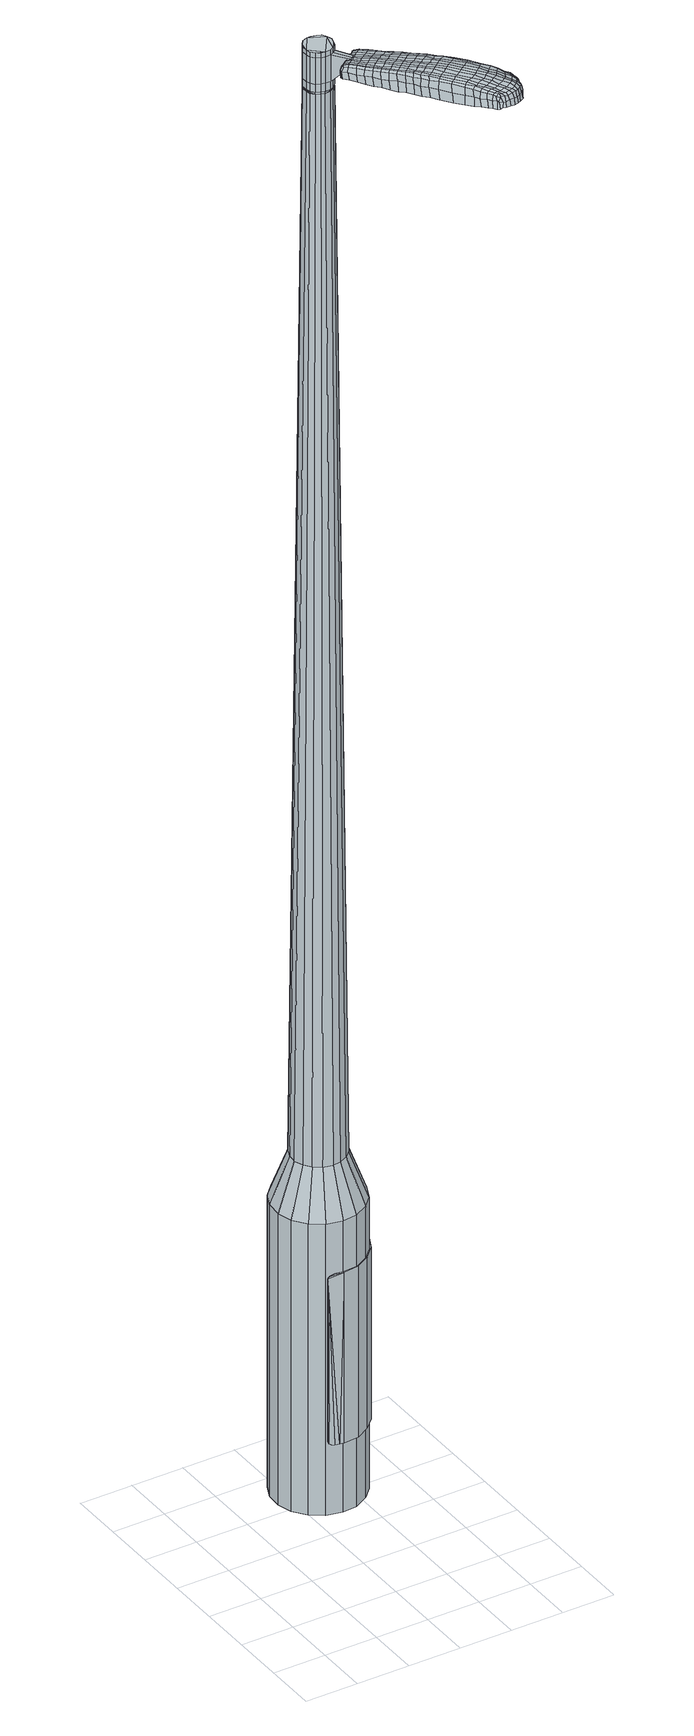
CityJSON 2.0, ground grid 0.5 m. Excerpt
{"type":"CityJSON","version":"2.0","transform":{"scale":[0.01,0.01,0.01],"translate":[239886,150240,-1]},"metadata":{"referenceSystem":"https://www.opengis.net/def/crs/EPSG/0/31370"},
"CityObjects":{
"object1":{"type":"GenericCityObject","attributes":{"cluster":802,"mean_distance_to_centroid":0.334,"new_centroid_x":239887.27,"new_centroid_y":150242.16,"mean_distance_to_camera":9.26,"H1":20.73,"H2":24.16,"Z_final":111.19,"cluster2":-1,"proj_x":239881.39,"proj_y":150246.48,"id_line":88916,"bearing_l":36.32,"distance":7.29,"orientation":"right","G_obj":306.32},"geometry":[{"type":"MultiSurface","lod":"2","boundaries":[[[0,1,2,3]],[[1,4,5,2]],[[4,6,7,5]],[[6,8,9,7]],[[8,10,11,9]],[[10,12,13,11]],[[12,14,15,13]],[[14,16,17,15]],[[16,18,19,17]],[[18,20,21,19]],[[20,22,23,21]],[[22,24,25,23]],[[24,26,27,25]],[[26,28,29,27]],[[28,30,31,29]],[[30,32,33,31]],[[32,34,35,33]],[[34,0,3,35]],[[36,37,38,39]],[[38,40,41,42]],[[41,43,42]],[[42,44,45,46]],[[45,47,46]],[[46,48,49,50]],[[49,51,50]],[[42,46,50,38]],[[50,52,39,38]],[[53,36,39]],[[2,5,7,35]],[[7,9,11,15]],[[11,13,15]],[[15,17,19,23]],[[19,21,23]],[[23,25,27,31]],[[27,29,31]],[[15,23,31,7]],[[31,33,35,7]],[[3,2,35]],[[1,0,54,55]],[[0,34,56,54]],[[34,32,57,56]],[[32,30,58,57]],[[30,28,59,58]],[[28,26,60,59]],[[26,24,61,60]],[[24,22,62,61]],[[22,20,63,62]],[[20,18,64,63]],[[18,16,65,64]],[[16,14,66,65]],[[14,12,67,66]],[[12,10,68,67]],[[10,8,69,68]],[[8,6,70,69]],[[6,4,71,70]],[[4,1,55,71]],[[55,54,72,73]],[[54,56,74,72]],[[56,57,75,74]],[[57,58,76,75]],[[58,59,77,76]],[[59,60,78,77]],[[60,61,79,78]],[[61,62,80,79]],[[62,63,81,80]],[[63,64,82,81]],[[64,65,83,82]],[[65,66,84,83]],[[66,67,85,84]],[[67,68,86,85]],[[68,69,87,86]],[[69,70,88,87]],[[70,71,89,88]],[[71,55,73,89]],[[90,91,92,93]],[[94,95,91,90]],[[75,96,95,94]],[[97,98,96,75]],[[77,99,98,97]],[[100,101,99,77]],[[102,103,101,100]],[[80,104,103,102]],[[105,106,104,80]],[[107,108,106,105]],[[109,110,108,107]],[[111,112,110,109]],[[113,114,112,111]],[[115,116,114,113]],[[117,118,116,115]],[[88,119,118,117]],[[89,120,119,88]],[[93,92,120,89]],[[121,122,123,124]],[[125,121,124,126]],[[127,125,126,128]],[[129,127,128,130]],[[131,129,130,132]],[[133,131,132,134]],[[135,133,134,136]],[[137,135,136,138]],[[139,137,138,140]],[[141,139,140,142]],[[143,141,142,144]],[[145,143,144,146]],[[147,145,146,148]],[[149,147,148,150]],[[151,149,150,152]],[[153,151,152,154]],[[73,72,90,93]],[[72,74,94,90]],[[74,75,94]],[[76,97,75]],[[76,77,97]],[[78,100,77]],[[78,79,102,100]],[[79,80,102]],[[81,105,80]],[[81,82,107,105]],[[82,83,109,107]],[[83,84,111,109]],[[84,85,113,111]],[[85,86,115,113]],[[86,87,117,115]],[[87,88,117]],[[73,93,89]],[[155,156,92,91]],[[156,120,92]],[[157,118,119]],[[157,158,116,118]],[[158,159,114,116]],[[159,160,112,114]],[[160,161,110,112]],[[161,162,108,110]],[[162,163,106,108]],[[163,104,106]],[[164,103,104]],[[164,165,101,103]],[[165,99,101]],[[166,98,99]],[[166,96,98]],[[167,95,96]],[[167,155,91,95]],[[39,52,153,168]],[[156,155,169,154]],[[53,39,168,122]],[[155,167,123,169]],[[36,53,122,121]],[[167,96,124,123]],[[37,36,121,125]],[[96,166,126,124]],[[38,37,125,127]],[[166,99,128,126]],[[40,38,127,129]],[[99,165,130,128]],[[41,40,129,131]],[[165,164,132,130]],[[43,41,131,133]],[[164,104,134,132]],[[42,43,133,135]],[[104,163,136,134]],[[44,42,135,137]],[[163,162,138,136]],[[45,44,137,139]],[[162,161,140,138]],[[47,45,139,141]],[[161,160,142,140]],[[46,47,141,143]],[[160,159,144,142]],[[48,46,143,145]],[[159,158,146,144]],[[49,48,145,147]],[[158,157,148,146]],[[51,49,147,149]],[[157,119,150,148]],[[50,51,149,151]],[[119,120,152,150]],[[52,50,151,153]],[[120,156,154,152]],[[153,154,170,171]],[[154,169,172,170]],[[169,123,173,172]],[[123,122,174,173]],[[122,168,175,174]],[[168,153,171,175]],[[176,177,178,179]],[[180,176,179,181]],[[176,180,182,183]],[[177,176,183,184]],[[185,186,187,188]],[[189,185,188,190]],[[185,189,191,192]],[[186,185,192,193]],[[194,195,196,197]],[[198,194,197,199]],[[194,198,200,201]],[[195,194,201,202]],[[203,204,205,206]],[[207,203,206,208]],[[203,207,209,210]],[[204,203,210,211]],[[212,213,214,215]],[[216,212,215,217]],[[212,216,218,219]],[[213,212,219,220]],[[221,222,223,224]],[[225,221,224,226]],[[221,225,227,228]],[[222,221,228,229]],[[230,231,232,233]],[[222,230,233,223]],[[230,222,229,234]],[[231,230,234,235]],[[236,237,238,239]],[[231,236,239,232]],[[236,231,235,240]],[[237,236,240,241]],[[242,180,181,243]],[[237,242,243,238]],[[242,237,241,244]],[[180,242,244,182]],[[245,246,247,248]],[[249,245,248,250]],[[245,249,251,252]],[[246,245,252,253]],[[254,255,256,257]],[[246,254,257,247]],[[254,246,253,258]],[[255,254,258,259]],[[260,261,262,263]],[[255,260,263,256]],[[260,255,259,264]],[[261,260,264,265]],[[266,267,268,269]],[[261,266,269,262]],[[266,261,265,270]],[[267,266,270,271]],[[272,177,184,273]],[[267,272,273,268]],[[272,267,271,274]],[[177,272,274,178]],[[275,276,277,278]],[[279,275,278,280]],[[275,279,281,282]],[[276,275,282,283]],[[284,285,286,287]],[[276,284,287,277]],[[284,276,283,288]],[[285,284,288,289]],[[290,291,292,293]],[[285,290,293,286]],[[290,285,289,294]],[[291,290,294,295]],[[296,189,190,297]],[[291,296,297,292]],[[296,291,295,298]],[[189,296,298,191]],[[299,300,301,302]],[[303,299,302,304]],[[299,303,305,306]],[[300,299,306,307]],[[308,309,310,311]],[[300,308,311,301]],[[308,300,307,312]],[[309,308,312,313]],[[314,315,316,317]],[[309,314,317,310]],[[314,309,313,318]],[[315,314,318,319]],[[320,321,322,323]],[[315,320,323,316]],[[320,315,319,324]],[[321,320,324,325]],[[326,186,193,327]],[[321,326,327,322]],[[326,321,325,328]],[[186,326,328,187]],[[329,215,214,330]],[[331,329,330,332]],[[329,331,333,334]],[[215,329,334,217]],[[335,331,332,336]],[[337,335,336,338]],[[335,337,339,340]],[[331,335,340,333]],[[341,337,338,342]],[[343,341,342,344]],[[341,343,345,346]],[[337,341,346,339]],[[347,343,344,348]],[[349,347,348,350]],[[347,349,351,352]],[[343,347,352,345]],[[353,349,350,354]],[[204,353,354,205]],[[353,204,211,355]],[[349,353,355,351]],[[356,357,202,201]],[[358,356,201,200]],[[356,358,359,360]],[[357,356,360,361]],[[362,363,361,360]],[[364,362,360,359]],[[362,364,365,366]],[[363,362,366,367]],[[368,369,367,366]],[[370,368,366,365]],[[368,370,371,372]],[[369,368,372,373]],[[374,375,373,372]],[[376,374,372,371]],[[374,376,209,207]],[[375,374,207,208]],[[377,378,379,380]],[[279,377,380,281]],[[377,279,280,381]],[[378,377,381,382]],[[383,198,199,384]],[[378,383,384,379]],[[383,378,382,385]],[[198,383,385,200]],[[386,387,388,389]],[[225,386,389,227]],[[386,225,226,390]],[[387,386,390,391]],[[392,393,394,395]],[[387,392,395,388]],[[392,387,391,396]],[[393,392,396,397]],[[398,195,202,399]],[[393,398,399,394]],[[398,393,397,400]],[[195,398,400,196]],[[401,402,403,404]],[[183,401,404,184]],[[401,183,182,405]],[[402,401,405,406]],[[407,408,409,410]],[[402,407,410,403]],[[407,402,406,411]],[[408,407,411,412]],[[413,206,205,414]],[[408,413,414,409]],[[413,408,412,415]],[[206,413,415,208]],[[416,417,418,419]],[[188,416,419,190]],[[416,188,187,420]],[[417,416,420,421]],[[422,210,209,423]],[[417,422,423,418]],[[422,417,421,424]],[[210,422,424,211]],[[425,426,427,428]],[[303,425,428,305]],[[425,303,304,429]],[[426,425,429,430]],[[431,216,217,432]],[[426,431,432,427]],[[431,426,430,433]],[[216,431,433,218]],[[434,435,436,437]],[[249,434,437,251]],[[434,249,250,438]],[[435,434,438,439]],[[440,441,442,443]],[[435,440,443,436]],[[440,435,439,444]],[[441,440,444,445]],[[446,213,220,447]],[[441,446,447,442]],[[446,441,445,448]],[[213,446,448,214]],[[449,450,439,438]],[[248,449,438,250]],[[449,248,247,451]],[[450,449,451,452]],[[453,454,445,444]],[[450,453,444,439]],[[453,450,452,455]],[[454,453,455,456]],[[457,330,214,448]],[[454,457,448,445]],[[457,454,456,458]],[[330,457,458,332]],[[459,460,461,462]],[[306,459,462,307]],[[459,306,305,428]],[[460,459,428,427]],[[463,334,333,464]],[[460,463,464,461]],[[463,460,427,432]],[[334,463,432,217]],[[465,466,452,451]],[[257,465,451,247]],[[465,257,256,467]],[[466,465,467,468]],[[469,470,456,455]],[[466,469,455,452]],[[469,466,468,471]],[[470,469,471,472]],[[473,336,332,458]],[[470,473,458,456]],[[473,470,472,474]],[[336,473,474,338]],[[475,476,477,478]],[[312,475,478,313]],[[475,312,307,462]],[[476,475,462,461]],[[479,340,339,480]],[[476,479,480,477]],[[479,476,461,464]],[[340,479,464,333]],[[481,482,468,467]],[[263,481,467,256]],[[481,263,262,483]],[[482,481,483,484]],[[485,486,472,471]],[[482,485,471,468]],[[485,482,484,487]],[[486,485,487,488]],[[489,342,338,474]],[[486,489,474,472]],[[489,486,488,490]],[[342,489,490,344]],[[491,492,493,494]],[[318,491,494,319]],[[491,318,313,478]],[[492,491,478,477]],[[495,346,345,496]],[[492,495,496,493]],[[495,492,477,480]],[[346,495,480,339]],[[497,498,484,483]],[[269,497,483,262]],[[497,269,268,499]],[[498,497,499,500]],[[501,502,488,487]],[[498,501,487,484]],[[501,498,500,503]],[[502,501,503,504]],[[505,348,344,490]],[[502,505,490,488]],[[505,502,504,506]],[[348,505,506,350]],[[507,508,509,510]],[[324,507,510,325]],[[507,324,319,494]],[[508,507,494,493]],[[511,352,351,512]],[[508,511,512,509]],[[511,508,493,496]],[[352,511,496,345]],[[513,514,500,499]],[[273,513,499,268]],[[513,273,184,404]],[[514,513,404,403]],[[515,516,504,503]],[[514,515,503,500]],[[515,514,403,410]],[[516,515,410,409]],[[517,354,350,506]],[[516,517,506,504]],[[517,516,409,414]],[[354,517,414,205]],[[518,519,421,420]],[[328,518,420,187]],[[518,328,325,510]],[[519,518,510,509]],[[520,355,211,424]],[[519,520,424,421]],[[520,519,509,512]],[[355,520,512,351]],[[521,522,382,381]],[[278,521,381,280]],[[521,278,277,523]],[[522,521,523,524]],[[525,358,200,385]],[[522,525,385,382]],[[525,522,524,526]],[[358,525,526,359]],[[527,528,529,530]],[[228,527,530,229]],[[527,228,227,389]],[[528,527,389,388]],[[531,532,533,534]],[[528,531,534,529]],[[531,528,388,395]],[[532,531,395,394]],[[535,357,361,536]],[[532,535,536,533]],[[535,532,394,399]],[[357,535,399,202]],[[537,538,524,523]],[[287,537,523,277]],[[537,287,286,539]],[[538,537,539,540]],[[541,364,359,526]],[[538,541,526,524]],[[541,538,540,542]],[[364,541,542,365]],[[543,544,545,546]],[[234,543,546,235]],[[543,234,229,530]],[[544,543,530,529]],[[547,548,549,550]],[[544,547,550,545]],[[547,544,529,534]],[[548,547,534,533]],[[551,363,367,552]],[[548,551,552,549]],[[551,548,533,536]],[[363,551,536,361]],[[553,554,540,539]],[[293,553,539,286]],[[553,293,292,555]],[[554,553,555,556]],[[557,370,365,542]],[[554,557,542,540]],[[557,554,556,558]],[[370,557,558,371]],[[559,560,561,562]],[[240,559,562,241]],[[559,240,235,546]],[[560,559,546,545]],[[563,564,565,566]],[[560,563,566,561]],[[563,560,545,550]],[[564,563,550,549]],[[567,369,373,568]],[[564,567,568,565]],[[567,564,549,552]],[[369,567,552,367]],[[569,570,556,555]],[[297,569,555,292]],[[569,297,190,419]],[[570,569,419,418]],[[571,376,371,558]],[[570,571,558,556]],[[571,570,418,423]],[[376,571,423,209]],[[572,573,406,405]],[[244,572,405,182]],[[572,244,241,562]],[[573,572,562,561]],[[574,575,412,411]],[[573,574,411,406]],[[574,573,561,566]],[[575,574,566,565]],[[576,375,208,415]],[[575,576,415,412]],[[576,575,565,568]],[[375,576,568,373]],[[577,578,579,580]],[[580,579,581,582]],[[583,581,579,584]],[[584,579,578,585]],[[586,587,588,589]],[[589,588,590,591]],[[592,590,588,593]],[[593,588,587,594]],[[595,596,597,598]],[[598,597,599,600]],[[601,599,597,602]],[[602,597,596,603]],[[604,605,606,607]],[[607,606,608,609]],[[610,608,606,611]],[[611,606,605,612]],[[613,614,615,616]],[[616,615,617,618]],[[619,617,615,620]],[[620,615,614,621]],[[622,623,624,625]],[[625,624,626,627]],[[628,626,624,629]],[[629,624,623,630]],[[631,632,633,634]],[[634,633,623,622]],[[630,623,633,635]],[[635,633,632,636]],[[637,638,639,640]],[[640,639,632,631]],[[636,632,639,641]],[[641,639,638,642]],[[582,581,643,644]],[[644,643,638,637]],[[642,638,643,645]],[[645,643,581,583]],[[646,647,648,649]],[[649,648,650,651]],[[652,650,648,653]],[[653,648,647,654]],[[655,656,657,658]],[[658,657,647,646]],[[654,647,657,659]],[[659,657,656,660]],[[661,662,663,664]],[[664,663,656,655]],[[660,656,663,665]],[[665,663,662,666]],[[667,668,669,670]],[[670,669,662,661]],[[666,662,669,671]],[[671,669,668,672]],[[585,578,673,674]],[[674,673,668,667]],[[672,668,673,675]],[[675,673,578,577]],[[676,677,678,679]],[[679,678,680,681]],[[682,680,678,683]],[[683,678,677,684]],[[685,686,687,688]],[[688,687,677,676]],[[684,677,687,689]],[[689,687,686,690]],[[691,692,693,694]],[[694,693,686,685]],[[690,686,693,695]],[[695,693,692,696]],[[591,590,697,698]],[[698,697,692,691]],[[696,692,697,699]],[[699,697,590,592]],[[700,701,702,703]],[[703,702,704,705]],[[706,704,702,707]],[[707,702,701,708]],[[709,710,711,712]],[[712,711,701,700]],[[708,701,711,713]],[[713,711,710,714]],[[715,716,717,718]],[[718,717,710,709]],[[714,710,717,719]],[[719,717,716,720]],[[721,722,723,724]],[[724,723,716,715]],[[720,716,723,725]],[[725,723,722,726]],[[594,587,727,728]],[[728,727,722,721]],[[726,722,727,729]],[[729,727,587,586]],[[613,616,730,731]],[[731,730,732,733]],[[734,732,730,735]],[[735,730,616,618]],[[733,732,736,737]],[[737,736,738,739]],[[740,738,736,741]],[[741,736,732,734]],[[739,738,742,743]],[[743,742,744,745]],[[746,744,742,747]],[[747,742,738,740]],[[745,744,748,749]],[[749,748,750,751]],[[752,750,748,753]],[[753,748,744,746]],[[751,750,754,755]],[[755,754,605,604]],[[612,605,754,756]],[[756,754,750,752]],[[603,757,758,602]],[[602,758,759,601]],[[760,759,758,761]],[[761,758,757,762]],[[762,763,764,761]],[[761,764,765,760]],[[766,765,764,767]],[[767,764,763,768]],[[768,769,770,767]],[[767,770,771,766]],[[772,771,770,773]],[[773,770,769,774]],[[774,775,776,773]],[[773,776,777,772]],[[610,777,776,608]],[[608,776,775,609]],[[778,779,780,781]],[[781,780,680,682]],[[681,680,780,782]],[[782,780,779,783]],[[600,599,784,785]],[[785,784,779,778]],[[783,779,784,786]],[[786,784,599,601]],[[787,788,789,790]],[[790,789,626,628]],[[627,626,789,791]],[[791,789,788,792]],[[793,794,795,796]],[[796,795,788,787]],[[792,788,795,797]],[[797,795,794,798]],[[603,596,799,800]],[[800,799,794,793]],[[798,794,799,801]],[[801,799,596,595]],[[802,803,804,805]],[[805,804,584,585]],[[583,584,804,806]],[[806,804,803,807]],[[808,809,810,811]],[[811,810,803,802]],[[807,803,810,812]],[[812,810,809,813]],[[604,607,814,815]],[[815,814,809,808]],[[813,809,814,816]],[[816,814,607,609]],[[817,818,819,820]],[[820,819,589,591]],[[586,589,819,821]],[[821,819,818,822]],[[610,611,823,824]],[[824,823,818,817]],[[822,818,823,825]],[[825,823,611,612]],[[826,827,828,829]],[[829,828,704,706]],[[705,704,828,830]],[[830,828,827,831]],[[618,617,832,833]],[[833,832,827,826]],[[831,827,832,834]],[[834,832,617,619]],[[835,836,837,838]],[[838,837,650,652]],[[651,650,837,839]],[[839,837,836,840]],[[841,842,843,844]],[[844,843,836,835]],[[840,836,843,845]],[[845,843,842,846]],[[621,614,847,848]],[[848,847,842,841]],[[846,842,847,849]],[[849,847,614,613]],[[840,850,839]],[[839,850,649,651]],[[646,649,850,851]],[[846,852,853,845]],[[845,853,850,840]],[[851,850,853,854]],[[854,853,852,855]],[[613,731,856,849]],[[849,856,852,846]],[[855,852,856,857]],[[857,856,731,733]],[[858,859,860,861]],[[861,860,707,708]],[[706,707,860,829]],[[829,860,859,826]],[[734,735,862,863]],[[863,862,859,858]],[[826,859,862,833]],[[833,862,735,618]],[[864,865,851]],[[851,865,658,646]],[[655,658,865,866]],[[866,865,864,867]],[[855,868,869,854]],[[854,869,864,851]],[[867,864,869,870]],[[870,869,868,871]],[[733,737,872,857]],[[857,872,868,855]],[[871,868,872,873]],[[873,872,737,739]],[[874,875,876,877]],[[877,876,713,714]],[[708,713,876,861]],[[861,876,875,858]],[[740,741,878,879]],[[879,878,875,874]],[[858,875,878,863]],[[863,878,741,734]],[[867,880,881,866]],[[866,881,664,655]],[[661,664,881,882]],[[882,881,880,883]],[[871,884,885,870]],[[870,885,880,867]],[[883,880,885,886]],[[886,885,884,887]],[[739,743,888,873]],[[873,888,884,871]],[[887,884,888,889]],[[889,888,743,745]],[[890,891,892,893]],[[893,892,719,720]],[[714,719,892,877]],[[877,892,891,874]],[[746,747,894,895]],[[895,894,891,890]],[[874,891,894,879]],[[879,894,747,740]],[[883,896,897,882]],[[882,897,670,661]],[[667,670,897,898]],[[898,897,896,899]],[[887,900,901,886]],[[886,901,896,883]],[[899,896,901,902]],[[902,901,900,903]],[[745,749,904,889]],[[889,904,900,887]],[[903,900,904,905]],[[905,904,749,751]],[[906,907,908,909]],[[909,908,725,726]],[[720,725,908,893]],[[893,908,907,890]],[[752,753,910,911]],[[911,910,907,906]],[[890,907,910,895]],[[895,910,753,746]],[[899,912,913,898]],[[898,913,674,667]],[[585,674,913,805]],[[805,913,912,802]],[[903,914,915,902]],[[902,915,912,899]],[[802,912,915,811]],[[811,915,914,808]],[[751,755,916,905]],[[905,916,914,903]],[[808,914,916,815]],[[815,916,755,604]],[[822,917,918,821]],[[821,918,729,586]],[[726,729,918,909]],[[909,918,917,906]],[[612,756,919,825]],[[825,919,917,822]],[[906,917,919,911]],[[911,919,756,752]],[[783,920,921,782]],[[782,921,679,681]],[[676,679,921,922]],[[922,921,920,923]],[[601,759,924,786]],[[786,924,920,783]],[[923,920,924,925]],[[925,924,759,760]],[[926,927,928,929]],[[929,928,629,630]],[[628,629,928,790]],[[790,928,927,787]],[[930,931,932,933]],[[933,932,927,926]],[[787,927,932,796]],[[796,932,931,793]],[[762,757,934,935]],[[935,934,931,930]],[[793,931,934,800]],[[800,934,757,603]],[[923,936,937,922]],[[922,937,688,676]],[[685,688,937,938]],[[938,937,936,939]],[[760,765,940,925]],[[925,940,936,923]],[[939,936,940,941]],[[941,940,765,766]],[[942,943,944,945]],[[945,944,635,636]],[[630,635,944,929]],[[929,944,943,926]],[[946,947,948,949]],[[949,948,943,942]],[[926,943,948,933]],[[933,948,947,930]],[[768,763,950,951]],[[951,950,947,946]],[[930,947,950,935]],[[935,950,763,762]],[[939,952,953,938]],[[938,953,694,685]],[[691,694,953,954]],[[954,953,952,955]],[[766,771,956,941]],[[941,956,952,939]],[[955,952,956,957]],[[957,956,771,772]],[[958,959,960,961]],[[961,960,641,642]],[[636,641,960,945]],[[945,960,959,942]],[[962,963,964,965]],[[965,964,959,958]],[[942,959,964,949]],[[949,964,963,946]],[[774,769,966,967]],[[967,966,963,962]],[[946,963,966,951]],[[951,966,769,768]],[[955,968,969,954]],[[954,969,698,691]],[[591,698,969,820]],[[820,969,968,817]],[[772,777,970,957]],[[957,970,968,955]],[[817,968,970,824]],[[824,970,777,610]],[[807,971,972,806]],[[806,972,645,583]],[[642,645,972,961]],[[961,972,971,958]],[[813,973,974,812]],[[812,974,971,807]],[[958,971,974,965]],[[965,974,973,962]],[[609,775,975,816]],[[816,975,973,813]],[[962,973,975,967]],[[967,975,775,774]],[[577,580,179,178]],[[580,582,181,179]],[[592,593,192,191]],[[593,594,193,192]],[[595,598,197,196]],[[598,600,199,197]],[[619,620,219,218]],[[620,621,220,219]],[[622,625,224,223]],[[625,627,226,224]],[[631,634,233,232]],[[634,622,223,233]],[[637,640,239,238]],[[640,631,232,239]],[[582,644,243,181]],[[644,637,238,243]],[[652,653,252,251]],[[653,654,253,252]],[[654,659,258,253]],[[659,660,259,258]],[[660,665,264,259]],[[665,666,265,264]],[[666,671,270,265]],[[671,672,271,270]],[[672,675,274,271]],[[675,577,178,274]],[[682,683,282,281]],[[683,684,283,282]],[[684,689,288,283]],[[689,690,289,288]],[[690,695,294,289]],[[695,696,295,294]],[[696,699,298,295]],[[699,592,191,298]],[[700,703,302,301]],[[703,705,304,302]],[[709,712,311,310]],[[712,700,301,311]],[[715,718,317,316]],[[718,709,310,317]],[[721,724,323,322]],[[724,715,316,323]],[[594,728,327,193]],[[728,721,322,327]],[[778,781,380,379]],[[781,682,281,380]],[[600,785,384,199]],[[785,778,379,384]],[[627,791,390,226]],[[791,792,391,390]],[[792,797,396,391]],[[797,798,397,396]],[[798,801,400,397]],[[801,595,196,400]],[[705,830,429,304]],[[830,831,430,429]],[[831,834,433,430]],[[834,619,218,433]],[[835,838,437,436]],[[838,652,251,437]],[[841,844,443,442]],[[844,835,436,443]],[[621,848,447,220]],[[848,841,442,447]],[[976,977,978,979]],[[980,981,979,978]],[[982,983,984,985]],[[986,987,988,989]],[[977,990,991,978]],[[992,980,978,991]],[[993,982,985,994]],[[995,996,987,986]],[[990,997,998,991]],[[998,999,992,991]],[[1000,993,994,1001]],[[1002,996,995,1003]],[[997,1004,1005,998]],[[1005,1006,999,998]],[[1007,1000,1001,1008]],[[1009,1002,1003,1010]],[[1011,1012,1013,1014]],[[1015,1016,1012,1011]],[[1015,1017,1018,1016]],[[1017,1019,1020,1018]],[[1021,1022,1023,1024]],[[1025,1026,1022,1021]],[[1027,1028,1026,1025]],[[1029,1030,1028,1027]],[[1024,1013,1012,1021]],[[1021,1012,1016,1025]],[[1016,1018,1027,1025]],[[1018,1020,1029,1027]],[[985,984,981,980]],[[994,985,980,992]],[[999,1001,994,992]],[[1006,1008,1001,999]],[[986,989,983,982]],[[995,986,982,993]],[[1003,995,993,1000]],[[1010,1003,1000,1007]],[[987,1011,1014,988]],[[996,1015,1011,987]],[[1017,1015,996,1002]],[[1019,1017,1002,1009]],[[1031,1032,1033,1034]],[[1033,1035,1036,1037]],[[1033,1037,1038,1039]],[[1033,1039,1034]],[[1040,1031,1034,1041]],[[1042,1041,1034,1043]],[[1044,1043,1034]],[[1045,1033,1032,1046]],[[1047,1045,1046,1048]],[[1049,1047,1048,1050]],[[1051,1049,1050,1052]],[[1053,1051,1052,1054]],[[1054,1055,1056,1057]],[[1054,1057,1058,1059]],[[1054,1059,1060,1061]],[[1060,1062,1063,1064]],[[1060,1064,1065,1066]],[[1060,1066,1061]],[[1054,1061,1053]],[[1067,1068,1032,1031]],[[1069,1070,1035,1033]],[[1071,1072,1044,1034]],[[1068,1073,1046,1032]],[[1074,1069,1033,1045]],[[1073,1075,1048,1046]],[[1076,1074,1045,1047]],[[1075,1077,1050,1048]],[[1078,1076,1047,1049]],[[1077,1079,1052,1050]],[[1080,1078,1049,1051]],[[1079,1081,1054,1052]],[[1082,1080,1051,1053]],[[1081,1083,1055,1054]],[[1084,1085,1062,1060]],[[1086,1082,1053,1061]],[[1056,1055,1083,1087]],[[1057,1056,1087,1088]],[[1058,1057,1088,1089]],[[1059,1058,1089,1090]],[[1060,1059,1090,1084]],[[1091,1067,1031,1040]],[[1092,1091,1040,1041]],[[1093,1092,1041,1042]],[[1094,1093,1042,1043]],[[1072,1094,1043,1044]],[[1036,1035,1070,1095]],[[1063,1062,1085,1096]],[[1037,1036,1095,1097]],[[1038,1037,1097,1098]],[[1039,1038,1098,1099]],[[1034,1039,1099,1071]],[[1064,1063,1096,1100]],[[1065,1064,1100,1101]],[[1066,1065,1101,1102]],[[1061,1066,1102,1086]]]}]}
},
"vertices":[
[154,182,384],[141,175,384],[141,175,96],[154,182,96],[127,174,384],[127,174,96],[112,177,384],[112,177,96],[100,185,384],[100,185,96],[91,197,384],[91,197,96],[87,211,384],[87,211,96],[88,226,384],[88,226,96],[94,239,384],[94,239,96],[104,250,384],[104,250,96],[117,257,384],[117,257,96],[132,258,384],[132,258,96],[146,255,384],[146,255,96],[159,247,384],[159,247,96],[167,235,384],[167,235,96],[171,221,384],[171,221,96],[170,206,384],[170,206,96],[164,192,384],[164,192,96],[142,213,1524],[143,217,1524],[141,222,1524],[137,205,1524],[139,226,1524],[135,228,1524],[126,229,1524],[130,229,1524],[121,227,1524],[118,223,1524],[116,214,1524],[116,219,1524],[117,210,1524],[120,206,1524],[128,203,1524],[124,204,1524],[133,203,1524],[140,208,1524],[144,196,429],[136,192,429],[150,202,429],[154,210,429],[154,219,429],[152,227,429],[147,234,429],[139,239,429],[131,241,429],[122,240,429],[114,236,429],[108,230,429],[105,222,429],[104,213,429],[107,205,429],[112,198,429],[119,193,429],[128,191,429],[137,205,1483],[133,203,1483],[140,208,1483],[142,213,1483],[143,217,1483],[141,222,1483],[139,226,1483],[135,228,1483],[130,229,1483],[126,229,1483],[121,227,1483],[118,223,1483],[116,219,1483],[116,214,1483],[117,210,1483],[120,206,1483],[124,204,1483],[128,203,1483],[137,206,1483],[137,206,1485],[133,204,1485],[133,204,1483],[140,209,1483],[140,209,1485],[142,213,1485],[142,217,1483],[142,217,1485],[141,222,1485],[138,225,1483],[138,225,1485],[134,228,1483],[134,228,1485],[130,229,1485],[126,228,1483],[126,228,1485],[122,226,1483],[122,226,1485],[119,223,1483],[119,223,1485],[117,219,1483],[117,219,1485],[117,215,1483],[117,215,1485],[118,210,1483],[118,210,1485],[120,207,1483],[120,207,1485],[124,204,1485],[128,203,1485],[142,213,1519],[140,208,1519],[140,208,1493],[142,213,1493],[143,217,1519],[143,217,1493],[141,222,1519],[141,222,1493],[139,226,1519],[139,226,1493],[135,228,1519],[135,228,1493],[130,229,1519],[130,229,1493],[126,229,1519],[126,229,1493],[121,227,1519],[121,227,1493],[118,223,1519],[118,223,1493],[116,219,1519],[116,219,1493],[116,214,1519],[116,214,1493],[117,210,1519],[117,210,1493],[120,206,1519],[120,206,1493],[124,204,1519],[124,204,1493],[128,203,1519],[128,203,1493],[133,203,1519],[133,203,1493],[137,205,1485],[133,203,1485],[120,206,1485],[117,210,1485],[116,214,1485],[116,219,1485],[118,223,1485],[121,227,1485],[126,229,1485],[135,228,1485],[139,226,1485],[143,217,1485],[140,208,1485],[137,205,1519],[137,205,1493],[146,188,1513],[146,188,1518],[148,190,1513],[151,192,1513],[151,192,1518],[148,190,1518],[176,119,1519],[172,125,1518],[172,123,1509],[176,117,1510],[181,112,1519],[181,110,1510],[182,113,1526],[177,120,1525],[173,126,1525],[208,141,1519],[203,147,1518],[201,147,1525],[206,141,1525],[213,135,1519],[211,134,1526],[215,134,1510],[210,141,1510],[205,147,1509],[237,72,1519],[234,70,1519],[234,69,1513],[238,71,1513],[240,75,1519],[240,75,1513],[239,76,1524],[236,73,1524],[233,71,1524],[193,132,1530],[189,137,1529],[186,136,1529],[190,130,1530],[198,124,1531],[196,122,1531],[202,127,1530],[196,134,1530],[192,140,1529],[145,196,1512],[143,195,1512],[144,194,1517],[146,195,1517],[147,198,1512],[148,197,1517],[148,198,1506],[146,196,1506],[143,194,1506],[213,72,1519],[210,74,1519],[210,73,1512],[212,70,1512],[214,70,1518],[214,69,1512],[215,71,1522],[213,73,1523],[211,75,1524],[207,78,1519],[203,82,1519],[203,80,1512],[207,76,1512],[208,79,1524],[204,83,1525],[200,87,1519],[195,93,1519],[194,91,1511],[199,85,1511],[200,88,1526],[196,94,1526],[188,102,1519],[188,100,1510],[189,104,1526],[136,181,1513],[140,174,1513],[141,176,1518],[137,182,1517],[133,186,1512],[135,185,1516],[133,184,1506],[136,179,1507],[140,173,1507],[144,168,1514],[148,162,1515],[149,163,1520],[145,169,1519],[144,166,1507],[148,160,1507],[152,155,1515],[156,149,1516],[157,151,1522],[153,157,1521],[152,154,1508],[156,147,1508],[161,143,1517],[165,137,1517],[165,138,1524],[161,145,1523],[160,141,1508],[164,135,1509],[169,131,1518],[169,132,1524],[168,129,1509],[242,92,1519],[240,95,1519],[239,95,1524],[241,92,1523],[243,90,1518],[242,90,1522],[244,90,1512],[243,92,1512],[242,95,1512],[238,100,1519],[235,104,1519],[233,104,1525],[236,99,1524],[240,99,1512],[237,104,1512],[231,109,1519],[227,116,1519],[225,116,1526],[230,109,1526],[233,109,1511],[229,116,1511],[220,125,1519],[218,125,1526],[222,125,1510],[161,198,1513],[166,193,1513],[167,193,1507],[162,198,1507],[157,203,1512],[158,203,1506],[157,201,1516],[159,198,1517],[164,193,1518],[170,187,1514],[175,181,1515],[177,181,1507],[172,187,1507],[169,187,1519],[174,181,1520],[180,175,1515],[185,170,1516],[186,170,1508],[182,175,1508],[178,175,1521],[183,169,1522],[189,164,1517],[194,158,1517],[196,158,1509],[191,164,1508],[188,164,1523],[192,158,1524],[199,153,1518],[201,152,1509],[197,152,1524],[149,191,1519],[147,190,1519],[153,185,1520],[151,184,1520],[156,187,1520],[151,193,1519],[158,179,1522],[156,178,1522],[162,173,1523],[160,172,1523],[165,175,1523],[160,181,1521],[167,167,1524],[164,166,1524],[171,161,1525],[169,159,1525],[174,163,1525],[169,169,1524],[175,155,1526],[173,154,1526],[180,149,1527],[177,148,1527],[183,151,1527],[178,157,1526],[184,143,1528],[182,142,1528],[187,145,1528],[234,76,1527],[231,73,1527],[237,79,1526],[234,82,1527],[232,79,1528],[229,77,1528],[228,84,1529],[225,82,1529],[231,87,1528],[226,93,1530],[224,90,1530],[220,88,1530],[219,96,1531],[216,94,1531],[222,99,1530],[217,106,1531],[214,104,1531],[211,101,1531],[206,114,1531],[203,112,1531],[209,116,1531],[243,88,1518],[243,85,1519],[244,84,1513],[245,88,1513],[242,88,1523],[242,85,1523],[242,80,1519],[242,80,1513],[240,81,1524],[217,69,1518],[219,68,1518],[219,70,1523],[216,71,1523],[216,68,1513],[219,67,1513],[223,68,1519],[227,68,1519],[226,69,1524],[222,69,1523],[223,67,1513],[227,67,1513],[230,68,1519],[230,70,1524],[231,68,1513],[178,122,1528],[180,123,1528],[176,129,1528],[174,128,1527],[183,114,1528],[185,115,1529],[182,124,1529],[185,126,1530],[181,132,1529],[178,130,1528],[187,117,1529],[190,118,1530],[188,128,1530],[183,134,1529],[193,120,1531],[204,141,1528],[203,139,1529],[208,132,1529],[210,134,1528],[200,146,1527],[198,145,1528],[199,137,1529],[205,129,1530],[195,142,1528],[155,204,1512],[153,202,1512],[153,201,1517],[155,202,1517],[156,203,1506],[154,202,1506],[150,200,1512],[151,199,1517],[151,200,1506],[133,188,1512],[135,189,1512],[134,188,1506],[133,187,1506],[134,187,1517],[136,188,1517],[136,190,1512],[139,192,1512],[139,191,1506],[136,189,1506],[137,189,1517],[140,191,1517],[141,193,1512],[141,192,1506],[142,192,1517],[138,183,1519],[139,184,1519],[142,177,1520],[143,178,1520],[141,185,1519],[143,187,1519],[145,179,1520],[147,180,1520],[145,188,1519],[149,182,1520],[158,198,1519],[157,197,1519],[161,191,1520],[163,192,1520],[154,195,1519],[159,189,1520],[146,170,1521],[147,171,1521],[150,164,1522],[151,165,1522],[149,173,1521],[151,174,1521],[153,167,1522],[155,168,1523],[153,176,1522],[158,170,1523],[168,186,1521],[166,185,1521],[171,179,1522],[172,180,1522],[163,183,1521],[168,177,1522],[154,158,1523],[155,159,1523],[158,152,1524],[160,153,1524],[157,160,1523],[160,162,1524],[162,154,1525],[164,156,1525],[162,164,1524],[166,158,1525],[177,175,1523],[175,173,1523],[180,168,1524],[182,169,1524],[172,171,1524],[177,165,1525],[162,146,1525],[164,147,1525],[166,140,1526],[168,141,1526],[166,148,1526],[168,150,1526],[170,142,1527],[172,144,1527],[171,152,1526],[175,146,1527],[186,163,1525],[184,162,1525],[189,156,1526],[191,157,1526],[181,160,1526],[186,154,1527],[170,134,1527],[172,135,1527],[174,136,1527],[177,138,1528],[179,140,1528],[195,152,1527],[194,150,1527],[191,148,1528],[240,90,1525],[240,87,1525],[239,93,1526],[238,91,1526],[239,83,1526],[237,87,1527],[215,73,1525],[217,72,1525],[215,75,1526],[213,75,1525],[221,71,1525],[224,71,1526],[222,75,1527],[218,74,1526],[228,72,1526],[225,75,1527],[236,98,1526],[235,95,1527],[233,103,1527],[232,101,1528],[233,91,1528],[229,97,1529],[209,79,1526],[212,79,1527],[208,84,1528],[206,84,1527],[215,79,1527],[218,79,1528],[214,85,1529],[211,84,1528],[221,81,1528],[217,86,1530],[229,108,1528],[228,106,1529],[224,115,1528],[223,113,1529],[225,103,1529],[220,110,1530],[202,89,1528],[204,89,1528],[199,96,1529],[197,95,1528],[206,90,1529],[210,91,1530],[205,98,1530],[201,97,1530],[213,92,1530],[208,99,1531],[217,124,1529],[216,122,1529],[213,120,1530],[190,105,1528],[192,105,1529],[194,107,1530],[197,108,1530],[200,110,1531],[174,124,1509],[174,126,1518],[178,120,1518],[178,118,1509],[183,113,1519],[183,111,1510],[184,114,1525],[179,122,1525],[175,127,1525],[200,146,1525],[202,146,1518],[206,140,1518],[204,140,1525],[211,133,1519],[210,133,1525],[213,133,1510],[208,140,1509],[204,146,1509],[233,71,1513],[233,72,1519],[235,74,1519],[236,73,1513],[238,76,1519],[238,76,1513],[237,78,1524],[235,75,1524],[232,73,1524],[186,135,1528],[189,137,1528],[193,131,1529],[191,129,1529],[199,124,1529],[196,122,1529],[201,126,1529],[196,133,1529],[192,139,1528],[145,192,1516],[144,193,1512],[146,195,1512],[147,194,1516],[149,196,1512],[149,196,1516],[150,196,1506],[147,194,1506],[145,192,1506],[211,74,1512],[212,76,1519],[214,73,1518],[213,72,1512],[215,72,1518],[215,71,1512],[216,73,1522],[215,74,1523],[212,77,1523],[204,82,1512],[205,83,1519],[209,79,1519],[208,78,1512],[209,80,1524],[206,85,1525],[196,92,1511],[196,94,1519],[201,88,1519],[201,86,1511],[202,89,1525],[197,96,1526],[190,103,1519],[189,101,1510],[190,105,1526],[142,177,1518],[142,175,1513],[138,182,1513],[138,183,1517],[135,186,1512],[136,186,1515],[135,185,1506],[138,180,1506],[142,174,1507],[151,164,1520],[150,163,1514],[146,169,1514],[147,170,1519],[146,167,1507],[150,161,1507],[159,152,1522],[158,150,1516],[154,156,1515],[155,158,1521],[154,155,1508],[158,148,1508],[167,139,1523],[166,138,1517],[162,144,1516],[163,145,1522],[162,142,1508],[166,136,1508],[170,132,1517],[171,133,1524],[170,130,1509],[237,94,1523],[238,94,1519],[240,92,1518],[239,91,1523],[241,90,1518],[240,90,1522],[242,90,1512],[242,92,1512],[240,94,1512],[232,103,1525],[233,103,1519],[236,99,1519],[235,98,1524],[238,98,1512],[235,103,1512],[224,115,1526],[225,115,1519],[230,108,1519],[228,108,1525],[232,108,1511],[227,115,1511],[218,124,1519],[217,124,1526],[220,124,1510],[166,191,1507],[164,191,1513],[159,197,1513],[161,197,1506],[156,201,1512],[157,201,1506],[156,200,1515],[158,197,1517],[163,191,1518],[175,180,1507],[174,180,1514],[169,186,1514],[170,185,1507],[167,185,1519],[172,180,1520],[185,168,1508],[183,168,1516],[178,174,1515],[180,174,1508],[177,174,1521],[182,168,1522],[194,157,1508],[193,157,1517],[188,163,1516],[190,162,1508],[186,162,1522],[191,157,1523],[197,151,1517],[199,151,1509],[195,151,1524],[149,190,1518],[147,189,1518],[154,185,1519],[152,183,1519],[156,186,1519],[152,192,1518],[158,179,1520],[156,177,1520],[163,173,1521],[160,171,1521],[165,174,1521],[160,180,1520],[167,167,1523],[165,165,1523],[171,161,1524],[169,159,1524],[174,163,1524],[169,168,1523],[176,155,1525],[173,153,1525],[180,149,1526],[178,147,1526],[183,151,1526],[178,157,1525],[184,143,1527],[182,141,1527],[187,145,1527],[231,75,1526],[233,77,1526],[236,79,1525],[233,83,1526],[231,80,1526],[228,78,1526],[224,83,1528],[227,85,1528],[230,88,1527],[226,93,1528],[223,91,1529],[220,89,1529],[216,94,1530],[219,96,1530],[222,99,1529],[216,106,1530],[214,104,1530],[211,102,1530],[203,112,1530],[206,114,1530],[209,116,1530],[242,85,1513],[241,85,1518],[241,88,1518],[243,88,1512],[240,88,1523],[240,86,1523],[240,81,1519],[241,80,1513],[239,82,1523],[219,72,1523],[219,70,1518],[217,71,1518],[217,73,1523],[217,70,1512],[219,69,1512],[226,71,1523],[226,70,1519],[223,70,1519],[222,71,1523],[223,69,1513],[227,69,1513],[230,70,1519],[229,72,1524],[230,70,1513],[177,129,1527],[181,123,1527],[179,122,1527],[176,128,1526],[184,115,1527],[185,116,1528],[181,132,1528],[185,126,1528],[183,124,1528],[179,130,1527],[188,117,1528],[191,119,1529],[188,128,1529],[184,133,1528],[193,120,1529],[208,132,1528],[202,139,1527],[203,140,1527],[209,133,1527],[199,145,1526],[198,144,1527],[199,136,1528],[205,129,1528],[195,142,1527],[155,199,1516],[154,201,1512],[155,201,1512],[155,200,1516],[156,201,1506],[156,200,1506],[152,199,1512],[152,198,1516],[153,198,1506],[136,186,1506],[136,187,1512],[135,187,1512],[135,186,1506],[136,186,1516],[137,187,1516],[140,189,1506],[140,190,1512],[138,188,1512],[138,187,1506],[139,188,1516],[141,189,1516],[142,191,1512],[142,191,1506],[143,191,1516],[139,183,1518],[143,177,1519],[143,186,1518],[141,184,1518],[145,179,1519],[147,180,1519],[145,187,1518],[149,182,1519],[162,190,1519],[157,196,1518],[158,197,1518],[162,191,1519],[155,194,1518],[159,188,1519],[148,171,1520],[147,171,1520],[151,164,1521],[152,165,1521],[152,174,1520],[150,172,1520],[154,166,1521],[156,168,1521],[154,176,1520],[158,169,1521],[171,179,1521],[166,184,1520],[167,185,1520],[172,179,1521],[163,183,1520],[168,177,1521],[156,159,1522],[155,158,1522],[159,152,1523],[160,153,1523],[160,162,1522],[158,160,1522],[162,154,1523],[164,156,1524],[162,163,1523],[167,157,1524],[180,167,1523],[175,173,1522],[176,174,1522],[181,168,1523],[173,171,1522],[177,165,1523],[164,147,1524],[163,146,1524],[168,140,1525],[168,141,1525],[169,150,1525],[166,148,1524],[171,142,1525],[173,144,1526],[171,151,1525],[175,145,1526],[189,155,1525],[184,161,1524],[186,162,1524],[190,156,1525],[182,159,1524],[186,153,1525],[172,135,1526],[172,134,1526],[177,138,1527],[175,136,1526],[180,139,1527],[194,150,1526],[195,151,1526],[190,147,1526],[239,88,1524],[239,90,1524],[237,93,1525],[237,91,1525],[237,84,1525],[236,87,1525],[215,76,1525],[218,73,1524],[216,74,1524],[214,77,1525],[222,76,1526],[224,73,1525],[221,73,1524],[218,75,1525],[228,73,1525],[225,76,1526],[234,95,1526],[234,97,1526],[231,102,1526],[231,101,1527],[232,92,1526],[228,97,1527],[208,85,1527],[212,80,1526],[210,80,1526],[206,85,1526],[214,86,1528],[218,80,1527],[215,80,1526],[211,85,1527],[221,81,1527],[217,87,1528],[227,106,1527],[228,107,1527],[223,114,1527],[222,112,1528],[225,102,1528],[220,109,1529],[199,96,1528],[204,90,1527],[203,90,1527],[198,96,1527],[205,98,1529],[210,91,1529],[207,90,1528],[202,97,1528],[213,93,1529],[208,100,1530],[215,122,1528],[216,123,1528],[212,119,1529],[192,106,1528],[191,105,1528],[198,108,1529],[195,107,1529],[201,110,1530],[135,185,1508],[140,189,1508],[159,162,1509],[152,158,1509],[171,144,1510],[164,139,1510],[194,112,1512],[186,107,1512],[175,121,1511],[183,127,1511],[204,98,1513],[213,87,1514],[206,82,1514],[197,92,1513],[146,193,1508],[165,167,1509],[178,150,1510],[201,118,1512],[190,132,1511],[212,103,1513],[220,92,1514],[151,197,1508],[171,172,1509],[185,155,1510],[209,123,1512],[198,138,1511],[227,98,1514],[219,109,1513],[157,201,1508],[178,176,1509],[192,160,1510],[216,129,1512],[205,143,1511],[234,103,1514],[227,114,1513],[221,76,1514],[225,73,1514],[219,69,1514],[214,72,1514],[228,81,1514],[231,78,1514],[235,86,1514],[236,82,1514],[241,91,1514],[242,86,1514],[230,71,1515],[234,71,1515],[233,70,1515],[226,69,1515],[233,74,1515],[235,71,1515],[237,76,1515],[236,72,1515],[240,79,1515],[237,73,1515],[172,224,334],[173,220,334],[173,220,165],[169,234,171],[172,224,165],[171,227,165],[170,230,166],[169,232,167],[169,233,169],[171,227,334],[170,230,333],[169,232,332],[169,233,331],[169,234,328],[172,205,165],[172,205,334],[165,191,165],[165,191,334],[155,181,165],[155,181,334],[142,174,165],[142,174,334],[127,172,165],[127,172,334],[123,173,334],[119,174,334],[116,174,333],[114,175,332],[113,175,331],[113,175,328],[123,173,165],[113,175,171],[113,175,169],[114,175,167],[116,174,166],[119,174,165],[169,223,334],[170,219,334],[170,219,165],[169,223,165],[166,233,171],[166,233,328],[169,206,334],[169,206,165],[163,193,334],[163,193,165],[153,183,334],[153,183,165],[141,177,334],[141,177,165],[127,175,334],[127,175,165],[123,176,334],[113,178,328],[113,178,171],[123,176,165],[120,177,334],[117,177,333],[115,178,332],[114,178,331],[168,226,334],[167,229,333],[167,231,332],[166,232,331],[168,226,165],[114,178,169],[167,229,166],[167,231,167],[166,232,169],[115,178,167],[117,177,166],[120,177,165]
]}
